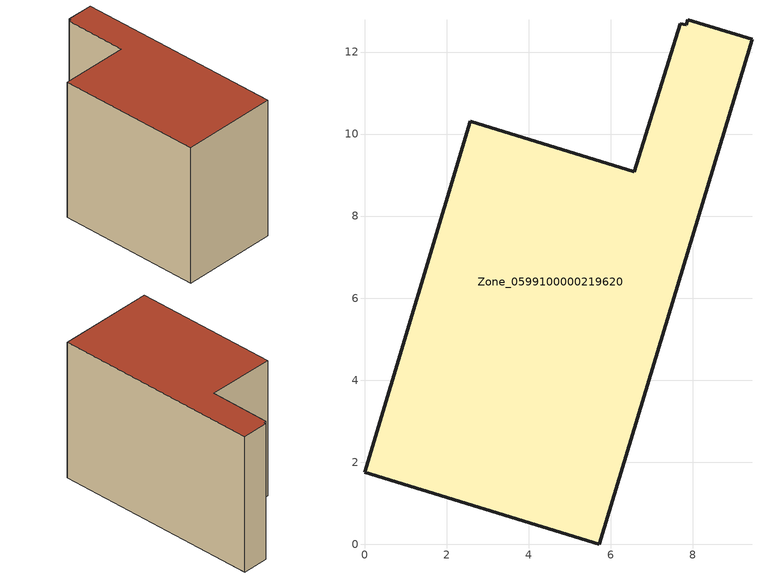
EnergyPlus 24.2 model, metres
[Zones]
Zone_0599100000219620
 floor ground (C_G): 0,1.75 2.58,10.31 6.58,9.08 7.7,12.7 7.85,12.66 7.89,12.79 9.45,12.31 5.73,0 z0
 wall outside (C_F): 2.58,10.31 0,1.75 5.73,0 9.45,12.31 7.89,12.79 7.85,12.66 7.7,12.7 6.58,9.08 2.58,10.31 z0:8.77
 roof outside (C_R): 7.89,12.79 7.85,12.66 7.7,12.7 6.58,9.08 2.58,10.31 0,1.75 5.73,0 9.45,12.31 z8.77
[BUILDING]
Pand.0599100000219620: North Axis=0; Terrain=City; Loads Convergence Tolerance Value=0.04; Temperature Convergence Tolerance Value=0.4; Solar Distribution=FullExterior; Maximum Number of Warmup Days=25; Minimum Number of Warmup Days=1
[Site:Location]
Rotterdam.The.Hague.AP_ZH_NLD Design_Conditions: Latitude=51.96; Longitude=4.45; Time Zone=1; Elevation=-4.5
[SITE:GROUNDTEMPERATURE:BUILDINGSURFACE]
18, 18, 18, 18, 18, 18, 18, 18, 18, 18, 18, 18
[MATERIAL] Thermal Absorptance=0.9; Solar Absorptance=0.7; Visible Absorptance=0.7
Name | Roughness | Thickness | Conductivity | Density | Specific Heat
G.TI.1975-1991 | MediumSmooth | 0.15 | 0.288461 | 540 | 1210
F.TI.1975-1991 | Rough | 0.3 | 0.230769 | 1920 | 840
R.TI.1975-1991 | MediumRough | 0.2 | 0.153846 | 1500 | 1000
[CONSTRUCTION]
C_G: G.TI.1975-1991
C_F: F.TI.1975-1991
C_R: R.TI.1975-1991
[ZONE]
Zone_0599100000219620: Type=1; Multiplier=1; Ceiling Height=Autocalculate; Volume=Autocalculate; Floor Area=autocalculate; Part of Total Floor Area=Yes
[ZONEINFILTRATION:DESIGNFLOWRATE]
Infil_Zone_0599100000219620: Zone or ZoneList or Space or SpaceList=Zone_0599100000219620; Schedule=AlwaysOn; Design Flow Rate Calculation Method=Flow/Area; Flow Rate per Floor Area=0.003; Constant Term Coefficient=1; Temperature Term Coefficient=0; Velocity Term Coefficient=0; Velocity Squared Term Coefficient=0
[HVACTEMPLATE:ZONE:IDEALLOADSAIRSYSTEM]
Zone_0599100000219620: Maximum Heating Supply Air Temperature=50; Minimum Cooling Supply Air Temperature=13; Maximum Heating Supply Air Humidity Ratio=0.0156; Minimum Cooling Supply Air Humidity Ratio=0.0077; Heating Limit=NoLimit; Cooling Limit=NoLimit; Dehumidification Control Type=ConstantSensibleHeatRatio; Cooling Sensible Heat Ratio=0.7; Dehumidification Setpoint=60; Humidification Control Type=None; Humidification Setpoint=30; Outdoor Air Method=None; Outdoor Air Flow Rate per Person=0.00944; Outdoor Air Flow Rate per Zone Floor Area=0; Outdoor Air Flow Rate per Zone=0; Demand Controlled Ventilation Type=None; Outdoor Air Economizer Type=NoEconomizer; Heat Recovery Type=None; Sensible Heat Recovery Effectiveness=0.7; Latent Heat Recovery Effectiveness=0.65
[ZONECONTROL:THERMOSTAT]
ThermostatControl_Zone_0599100000219620: Zone or ZoneList=Zone_0599100000219620; Control Type Schedule=DualSetpointControlType; Control 1=Thermostat_Zone_0599100000219620; Temperature Difference Between Cutout And Setpoint=0
[THERMOSTATSETPOINT:DUALSETPOINT]
Thermostat_Zone_0599100000219620: Heating Setpoint Temperature Schedule=HeatingSetpoint_Zone_0599100000219620; Cooling Setpoint Temperature Schedule=CoolingSetpoint_Zone_0599100000219620
[SCHEDULE:COMPACT]
HeatingSetpoint_Zone_0599100000219620: Through: 12/31, For: AllDays, Until: 24:00, 21
CoolingSetpoint_Zone_0599100000219620: Through: 12/31, For: AllDays, Until: 24:00, 24
DualSetpointControlType: Through: 12/31, For: AllDays, Until: 24:00, 4
AlwaysOn: Through: 12/31, For: AllDays, Until: 24:00, 1
